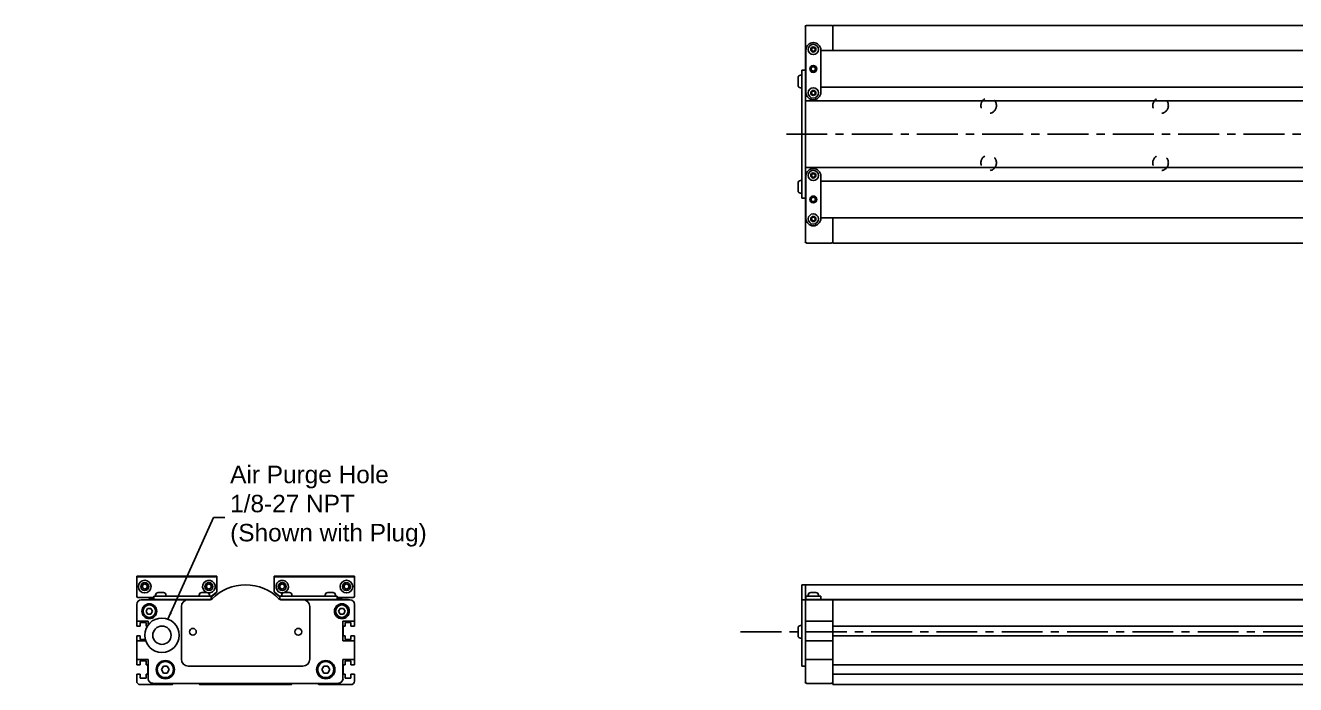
# Model space of a CAD drawing. Extents: x -4.5 to 45.4, y 2.1 to 24.3.
# Drawn here: x -4.49 to 17.33, y 12.93 to 24.26 of the extents above; entities that cross this region are included whole.
import ezdxf

# ---------------------------------------------------------------- set-up
doc = ezdxf.new("R2010")
doc.units = 0
doc.header["$LTSCALE"] = 1.87
doc.header["$MEASUREMENT"] = 0
doc.linetypes.add('CENTER', pattern=[0.6, 0.375, -0.075, 0.075, -0.075])
doc.linetypes.add('HIDDEN', pattern=[0.2, 0.1, -0.1])
doc.layers.get('0').update_dxf_attribs({"linetype": 'CONTINUOUS'})
doc.dimstyles.get("Standard").update_dxf_attribs({"dimtxt": 0.18, "dimasz": 0.18, "dimexe": 0.18, "dimexo": 0.0625, "dimgap": 0.09, "dimtad": 0, "dimtih": 1, "dimtoh": 1, "dimdec": 4, "dimzin": 0, "dimtxsty": 'STANDARD', "dimcen": 0.09, "dimazin": 3, "dimtfac": 1, "dimtdec": 4, "dimtofl": 0, "dimtmove": 0, "dimatfit": 3, "dimtolj": 1, "dimtzin": 0})

msp = doc.modelspace()

# ---------------------------------------------------------------- linework, layer by layer
for p, q in [((8.904, 20.538), (8.904, 24.238)), ((8.923, 24.258), (9.356, 24.258)), ((9.376, 23.825), (9.376, 24.258)), ((9.376, 24.258), (34.415, 24.258)), ((8.914, 23.835), (8.914, 23.107)), ((9.024, 23.874), (9.007, 23.845)), ((9.007, 23.845), (9.024, 23.815)), ((9.059, 23.874), (9.024, 23.874)), ((9.024, 23.815), (9.059, 23.815)), ((9.042, 23.963), (9.041, 23.963)), ((9.076, 23.845), (9.059, 23.874)), ((9.059, 23.815), (9.076, 23.845)), ((9.169, 23.107), (9.169, 23.835)), ((18.529, 23.825), (9.169, 23.825)), ((8.904, 23.705), (8.914, 23.71)), ((8.78, 23.363), (8.78, 23.225)), ((8.821, 23.402), (8.845, 23.402)), ((8.845, 21.286), (8.845, 23.49)), ((8.845, 23.49), (8.904, 23.49)), ((8.821, 23.185), (8.845, 23.185)), ((8.914, 23.311), (8.904, 23.316)), ((8.908, 23.313), (8.904, 23.313)), ((8.914, 23.195), (8.904, 23.195)), ((18.529, 23.195), (9.169, 23.195)), ((8.904, 22.961), (18.464, 22.961)), ((9.024, 23.126), (9.007, 23.097)), ((9.007, 23.097), (9.024, 23.067)), ((9.059, 23.126), (9.024, 23.126)), ((9.024, 23.067), (9.059, 23.067)), ((9.041, 22.979), (9.042, 22.979)), ((9.076, 23.097), (9.059, 23.126)), ((9.059, 23.067), (9.076, 23.097)), ((8.904, 21.815), (18.464, 21.815)), ((8.914, 21.67), (8.914, 20.941)), ((9.024, 21.709), (9.007, 21.679)), ((9.007, 21.679), (9.024, 21.65)), ((9.059, 21.709), (9.024, 21.709)), ((9.024, 21.65), (9.059, 21.65)), ((9.042, 21.798), (9.041, 21.798)), ((9.076, 21.679), (9.059, 21.709)), ((9.059, 21.65), (9.076, 21.679)), ((9.169, 20.941), (9.169, 21.67)), ((8.78, 21.551), (8.78, 21.414)), ((8.821, 21.591), (8.845, 21.591)), ((8.914, 21.581), (8.904, 21.581)), ((8.904, 21.461), (8.914, 21.466)), ((8.908, 21.463), (8.904, 21.463)), ((18.529, 21.581), (9.169, 21.581)), ((8.821, 21.374), (8.845, 21.374)), ((8.904, 21.286), (8.845, 21.286)), ((8.914, 21.066), (8.904, 21.071)), ((9.024, 20.961), (9.007, 20.931)), ((9.059, 20.961), (9.024, 20.961)), ((9.076, 20.931), (9.059, 20.961)), ((18.529, 20.951), (9.169, 20.951)), ((9.376, 20.518), (9.376, 20.951)), ((9.007, 20.931), (9.024, 20.902)), ((9.024, 20.902), (9.059, 20.902)), ((9.041, 20.813), (9.042, 20.813)), ((9.059, 20.902), (9.076, 20.931)), ((8.923, 20.518), (9.356, 20.518)), ((9.376, 20.518), (34.415, 20.518)), ((-2.582, 14.791), (-1.204, 14.791)), ((-2.582, 14.446), (-2.582, 14.791)), ((-2.562, 14.781), (-1.224, 14.781)), ((-2.483, 14.636), (-2.444, 14.659)), ((-2.483, 14.591), (-2.483, 14.636)), ((-2.444, 14.659), (-2.405, 14.636)), ((-2.405, 14.636), (-2.405, 14.591)), ((-1.381, 14.636), (-1.342, 14.659)), ((-1.381, 14.591), (-1.381, 14.636)), ((-1.342, 14.659), (-1.302, 14.636)), ((-1.302, 14.636), (-1.302, 14.591)), ((-1.204, 14.791), (-1.204, 14.534)), ((-0.22, 14.791), (1.158, 14.791)), ((-0.22, 14.534), (-0.22, 14.791)), ((-0.2, 14.781), (1.139, 14.781)), ((-0.121, 14.636), (-0.082, 14.659)), ((-0.121, 14.591), (-0.121, 14.636)), ((-0.082, 14.659), (-0.042, 14.636)), ((-0.042, 14.636), (-0.042, 14.591)), ((0.981, 14.636), (1.021, 14.659)), ((0.981, 14.591), (0.981, 14.636)), ((1.021, 14.659), (1.06, 14.636)), ((1.06, 14.636), (1.06, 14.591)), ((1.158, 14.791), (1.158, 14.446)), ((8.845, 13.245), (8.845, 14.643)), ((8.845, 14.643), (18.464, 14.643)), ((8.904, 14.375), (8.904, 14.643)), ((-2.287, 14.426), (-2.562, 14.426)), ((-2.444, 14.568), (-2.483, 14.591)), ((-2.405, 14.591), (-2.444, 14.568)), ((-2.385, 14.426), (-2.385, 14.417)), ((-2.37, 14.417), (-2.385, 14.417)), ((-2.37, 14.426), (-2.37, 14.412)), ((-2.287, 14.412), (-2.37, 14.412)), ((-1.302, 14.451), (-2.287, 14.451)), ((-2.287, 14.451), (-2.287, 14.392)), ((-2.257, 14.467), (-2.257, 14.451)), ((-2.123, 14.51), (-2.214, 14.51)), ((-2.08, 14.467), (-2.08, 14.451)), ((-1.509, 14.467), (-1.509, 14.451)), ((-1.375, 14.51), (-1.466, 14.51)), ((-1.342, 14.568), (-1.381, 14.591)), ((-1.302, 14.591), (-1.342, 14.568)), ((-1.332, 14.467), (-1.332, 14.451)), ((-1.211, 14.519), (-1.302, 14.442)), ((-1.302, 14.451), (-1.302, 14.393)), ((-1.297, 14.412), (-1.302, 14.412)), ((-1.3, 14.444), (-1.3, 14.412)), ((-1.298, 14.436), (-1.218, 14.503)), ((-1.297, 14.412), (-1.297, 14.436)), ((-0.121, 14.442), (-0.213, 14.519)), ((-0.206, 14.503), (-0.126, 14.437)), ((-0.126, 14.446), (-0.126, 14.412)), ((-0.126, 14.412), (-0.121, 14.412)), ((-0.082, 14.568), (-0.121, 14.591)), ((0.863, 14.451), (-0.121, 14.451)), ((-0.121, 14.451), (-0.121, 14.393)), ((-0.092, 14.467), (-0.092, 14.451)), ((-0.042, 14.591), (-0.082, 14.568)), ((0.042, 14.51), (-0.048, 14.51)), ((0.085, 14.467), (0.085, 14.451)), ((0.656, 14.467), (0.656, 14.451)), ((0.79, 14.51), (0.7, 14.51)), ((0.834, 14.467), (0.834, 14.451)), ((0.863, 14.451), (0.863, 14.392)), ((1.139, 14.426), (0.863, 14.426)), ((0.947, 14.412), (0.863, 14.412)), ((0.944, 14.426), (0.944, 14.412)), ((0.947, 14.412), (0.947, 14.418)), ((0.961, 14.419), (0.961, 14.417)), ((1.021, 14.568), (0.981, 14.591)), ((1.06, 14.591), (1.021, 14.568)), ((1.054, 14.423), (1.045, 14.422)), ((8.914, 14.451), (8.914, 14.392)), ((8.914, 14.451), (9.169, 14.451)), ((8.953, 14.467), (8.953, 14.451)), ((8.996, 14.51), (9.087, 14.51)), ((9.13, 14.467), (9.13, 14.451)), ((9.169, 14.451), (9.169, 14.392)), ((-2.582, 14.308), (-2.582, 13.933)), ((-2.503, 14.387), (-1.318, 14.387)), ((-2.422, 14.19), (-2.394, 14.239)), ((-2.394, 14.141), (-2.422, 14.19)), ((-2.394, 14.239), (-2.337, 14.239)), ((-2.337, 14.239), (-2.308, 14.19)), ((-2.308, 14.19), (-2.337, 14.141)), ((-1.304, 14.392), (-2.287, 14.392)), ((-2.218, 14.392), (-2.218, 14.387)), ((-2.119, 14.392), (-2.119, 14.387)), ((-2.028, 14.387), (-2.028, 14.392)), ((-1.639, 14.387), (-1.639, 14.392)), ((-1.519, 14.387), (-1.519, 14.392)), ((-1.47, 14.392), (-1.47, 14.387)), ((-1.371, 14.392), (-1.371, 14.387)), ((0.863, 14.392), (-0.12, 14.392)), ((-0.105, 14.387), (1.08, 14.387)), ((-0.052, 14.392), (-0.052, 14.387)), ((0.046, 14.392), (0.046, 14.387)), ((0.095, 14.387), (0.095, 14.392)), ((0.216, 14.387), (0.216, 14.392)), ((0.605, 14.387), (0.605, 14.392)), ((0.696, 14.392), (0.696, 14.387)), ((0.794, 14.392), (0.794, 14.387)), ((0.885, 14.19), (0.913, 14.239)), ((0.913, 14.141), (0.885, 14.19)), ((0.913, 14.239), (0.97, 14.239)), ((0.97, 14.239), (0.999, 14.19)), ((0.999, 14.19), (0.97, 14.141)), ((1.158, 14.308), (1.158, 13.933)), ((8.845, 14.387), (35.379, 14.387)), ((8.904, 14.392), (18.897, 14.392)), ((8.904, 14.367), (8.904, 12.97)), ((8.992, 14.392), (8.992, 14.387)), ((9.091, 14.392), (9.091, 14.387)), ((9.14, 14.387), (9.14, 14.392)), ((9.376, 12.928), (9.376, 14.387)), ((-2.582, 14.021), (-2.385, 14.021)), ((-2.337, 14.141), (-2.394, 14.141)), ((-2.385, 14.021), (-2.385, 13.954)), ((0.97, 14.141), (0.913, 14.141)), ((0.961, 14.021), (0.961, 13.678)), ((0.961, 14.021), (1.158, 14.021)), ((9.376, 14.021), (8.904, 14.021)), ((-2.582, 13.27), (-2.582, 13.768)), ((1.158, 13.768), (1.158, 13.27)), ((8.78, 13.767), (8.78, 13.905)), ((8.821, 13.944), (8.845, 13.944)), ((9.376, 13.932), (34.415, 13.932)), ((34.415, 13.767), (9.376, 13.767)), ((-2.582, 13.678), (-2.427, 13.678)), ((0.961, 13.678), (1.158, 13.678)), ((8.821, 13.728), (8.845, 13.728)), ((9.376, 13.678), (8.904, 13.678)), ((-2.582, 13.359), (-2.385, 13.359)), ((-2.385, 13.359), (-2.385, 13.029)), ((0.961, 13.359), (1.158, 13.359)), ((0.961, 13.359), (0.961, 13.029)), ((9.376, 13.359), (8.904, 13.359)), ((-2.582, 12.987), (-2.582, 13.105)), ((-2.582, 13.105), (-2.582, 12.987)), ((-2.158, 13.186), (-2.124, 13.245)), ((-2.124, 13.127), (-2.158, 13.186)), ((-2.124, 13.245), (-2.056, 13.245)), ((-2.056, 13.127), (-2.124, 13.127)), ((-2.056, 13.245), (-2.022, 13.186)), ((-2.022, 13.186), (-2.056, 13.127)), ((0.598, 13.186), (0.632, 13.245)), ((0.632, 13.127), (0.598, 13.186)), ((0.632, 13.245), (0.7, 13.245)), ((0.7, 13.127), (0.632, 13.127)), ((0.7, 13.245), (0.734, 13.186)), ((0.734, 13.186), (0.7, 13.127)), ((1.158, 13.105), (1.158, 12.987)), ((8.845, 13.245), (8.904, 13.245)), ((9.376, 13.271), (34.415, 13.271)), ((34.415, 13.105), (9.376, 13.105)), ((-2.582, 12.987), (-2.582, 13.002)), ((-2.582, 12.987), (-2.582, 13.002)), ((-1.98, 12.928), (-2.523, 12.928)), ((0.883, 12.95), (-2.306, 12.95)), ((-1.966, 12.934), (-1.95, 12.95)), ((-1.521, 12.95), (-1.505, 12.934)), ((0.067, 12.928), (-1.491, 12.928)), ((0.081, 12.934), (0.097, 12.95)), ((0.526, 12.95), (0.542, 12.934)), ((1.099, 12.928), (0.556, 12.928)), ((1.158, 12.987), (1.158, 13.002)), ((8.923, 12.95), (9.356, 12.95)), ((9.376, 12.928), (34.415, 12.928))]:
    msp.add_line(p, q)
at = {"color": 2, "linetype": 'CENTER'}
for p, q in [((8.578, 22.388), (36.32, 22.388)), ((7.791, 13.836), (37.707, 13.836))]:
    msp.add_line(p, q, dxfattribs=at)
at = {"color": 7, "linetype": 'CONTINUOUS'}
for p, q in [((-1.814, 14.269), (-1.814, 13.363)), ((0.391, 13.363), (0.391, 14.269)), ((-2.523, 13.933), (-2.523, 13.998)), ((-2.523, 13.998), (-2.42, 13.998)), ((-2.42, 13.998), (-2.42, 13.933)), ((1.099, 13.998), (0.997, 13.998)), ((0.997, 13.998), (0.997, 13.933)), ((1.099, 13.933), (1.099, 13.998)), ((-2.582, 13.933), (-2.523, 13.933)), ((-2.582, 13.768), (-2.523, 13.768)), ((-2.523, 13.703), (-2.523, 13.768)), ((-2.42, 13.933), (-2.399, 13.933)), ((0.997, 13.933), (0.965, 13.933)), ((0.965, 13.933), (0.965, 13.768)), ((0.965, 13.768), (0.997, 13.768)), ((0.997, 13.768), (0.997, 13.703)), ((1.158, 13.933), (1.099, 13.933)), ((1.099, 13.703), (1.099, 13.768)), ((1.158, 13.768), (1.099, 13.768)), ((-2.435, 13.703), (-2.523, 13.703)), ((0.997, 13.703), (1.099, 13.703)), ((-2.523, 13.27), (-2.523, 13.335)), ((-2.523, 13.335), (-2.42, 13.335)), ((-2.42, 13.335), (-2.42, 13.27)), ((1.099, 13.335), (0.997, 13.335)), ((0.997, 13.335), (0.997, 13.27)), ((1.099, 13.27), (1.099, 13.335)), ((-2.582, 13.27), (-2.523, 13.27)), ((-2.582, 13.105), (-2.523, 13.105)), ((-2.523, 13.04), (-2.523, 13.105)), ((-2.42, 13.27), (-2.389, 13.27)), ((-2.389, 13.105), (-2.42, 13.105)), ((-2.42, 13.105), (-2.42, 13.04)), ((-2.389, 13.27), (-2.389, 13.105)), ((-1.696, 13.245), (0.272, 13.245)), ((0.965, 13.27), (0.965, 13.105)), ((0.997, 13.27), (0.965, 13.27)), ((0.965, 13.105), (0.997, 13.105)), ((0.997, 13.105), (0.997, 13.04)), ((1.158, 13.27), (1.099, 13.27)), ((1.099, 13.04), (1.099, 13.105)), ((1.158, 13.105), (1.099, 13.105)), ((-2.42, 13.04), (-2.523, 13.04)), ((0.997, 13.04), (1.099, 13.04))]:
    msp.add_line(p, q, dxfattribs=at)
for points in [[(1.03, 14.426), (1.03, 14.426), (1.027, 14.425), (1.022, 14.424), (1.015, 14.423), (1.006, 14.422), (0.995, 14.421), (0.982, 14.42), (0.968, 14.419), (0.954, 14.418), (0.944, 14.418)], [(1.045, 14.422), (1.034, 14.421), (1.022, 14.42), (1.008, 14.419), (0.993, 14.418), (0.977, 14.417), (0.961, 14.417)], [(1.07, 14.426), (1.069, 14.426), (1.066, 14.425), (1.061, 14.424), (1.054, 14.423)]]:
    msp.add_lwpolyline(points)
for centre, radius in [((9.041, 23.845), 0.0886), ((9.041, 23.845), 0.0443), ((9.041, 23.51), 0.0591), ((9.041, 23.51), 0.0492), ((9.041, 23.51), 0.0374), ((9.041, 23.097), 0.0886), ((9.041, 23.097), 0.0443), ((9.041, 21.679), 0.0886), ((9.041, 21.679), 0.0443), ((9.041, 21.266), 0.0591), ((9.041, 21.266), 0.0492), ((9.041, 21.266), 0.0374), ((9.041, 20.931), 0.0886), ((9.041, 20.931), 0.0443), ((-2.444, 14.613), 0.108), ((-2.444, 14.613), 0.0689), ((-1.342, 14.613), 0.0689), ((-0.082, 14.613), 0.0689), ((1.021, 14.613), 0.108), ((1.021, 14.613), 0.0689), ((-2.365, 14.19), 0.128), ((-2.365, 14.19), 0.108), ((0.942, 14.19), 0.128), ((0.942, 14.19), 0.108), ((-2.09, 13.186), 0.157), ((-2.09, 13.186), 0.138), ((0.666, 13.186), 0.157), ((0.666, 13.186), 0.138)]:
    msp.add_circle(centre, radius)
at = {"color": 4, "linetype": 'HIDDEN'}
for centre in [(12.053, 22.88), (15.006, 22.88), (12.053, 21.896), (15.006, 21.896)]:
    msp.add_circle(centre, 0.134, dxfattribs=at)
at = {"color": 7, "linetype": 'CONTINUOUS'}
for centre, radius in [((-2.149, 13.777), 0.295), ((-2.149, 13.777), 0.157), ((-1.617, 13.836), 0.0591), ((0.194, 13.836), 0.0591)]:
    msp.add_circle(centre, radius, dxfattribs=at)
for centre, radius, start, end in [((8.923, 24.238), 0.0197, 90, 180), ((9.356, 24.238), 0.0197, 22.5, 90), ((9.041, 23.835), 0.128, 90, 180), ((9.042, 23.835), 0.128, 0, 90), ((8.821, 23.36), 0.0414, 90, 177.2056), ((8.821, 23.227), 0.0414, 182.7944, 270), ((9.041, 23.107), 0.128, 180, 270), ((9.042, 23.107), 0.128, 270, 0), ((9.041, 21.67), 0.128, 90, 180), ((9.042, 21.67), 0.128, 0, 90), ((8.821, 21.549), 0.0414, 90, 177.2056), ((8.821, 21.416), 0.0414, 182.7944, 270), ((9.041, 20.941), 0.128, 180, 270), ((9.042, 20.941), 0.128, 270, 0), ((8.923, 20.538), 0.0197, 180, 270), ((9.356, 20.538), 0.0197, 270, 337.5), ((-2.562, 14.761), 0.0197, 90, 180), ((-1.342, 14.613), 0.108, 260.818, 252.033), ((-0.712, 13.836), 0.807, 44.2407, 135.7593), ((-1.224, 14.761), 0.0197, 0, 90), ((-0.2, 14.761), 0.0197, 90, 180), ((-0.082, 14.613), 0.108, 287.967, 279.182), ((1.139, 14.761), 0.0197, 0, 90), ((-2.562, 14.446), 0.0197, 180, 270), ((-2.214, 14.467), 0.0433, 90, 180), ((-2.123, 14.467), 0.0433, 0, 90), ((-1.466, 14.467), 0.0433, 90, 180), ((-1.375, 14.467), 0.0433, 0, 90), ((-1.326, 14.446), 0.0591, 270, 315.1572), ((-1.324, 14.466), 0.0394, 306.5672, 310), ((-1.243, 14.533), 0.0394, 310, 0), ((-1.224, 14.534), 0.0197, 310, 0), ((-0.2, 14.534), 0.0197, 180, 230), ((-0.18, 14.533), 0.0394, 180, 230), ((-0.097, 14.446), 0.0591, 224.8428, 270), ((-0.048, 14.467), 0.0433, 90, 180), ((0.042, 14.467), 0.0433, 0, 90), ((0.7, 14.467), 0.0433, 90, 180), ((0.79, 14.467), 0.0433, 0, 90), ((1.139, 14.446), 0.0197, 270, 0), ((8.996, 14.467), 0.0433, 90, 180), ((9.087, 14.467), 0.0433, 0, 90), ((-2.503, 14.308), 0.0787, 90, 180), ((-1.318, 14.426), 0.0394, 270, 315.7593), ((-0.105, 14.426), 0.0394, 224.2407, 270), ((1.08, 14.308), 0.0787, 0, 90), ((1.099, 14.315), 0.0591, 0, 43.6893), ((1.099, 14.315), 0.0591, 0, 43.6893), ((8.923, 14.367), 0.0197, 90, 180), ((9.356, 14.367), 0.0197, 22.5, 90), ((8.821, 13.903), 0.0414, 90, 177.2056), ((8.821, 13.769), 0.0414, 182.7944, 270), ((-2.523, 12.987), 0.0591, 180, 270), ((-2.306, 13.029), 0.0787, 180, 270), ((-1.98, 12.948), 0.0197, 270, 315), ((-1.491, 12.948), 0.0197, 225, 270), ((0.067, 12.948), 0.0197, 270, 315), ((0.556, 12.948), 0.0197, 225, 270), ((0.883, 13.029), 0.0787, 270, 0), ((1.099, 12.987), 0.0591, 270, 0), ((8.923, 12.97), 0.0197, 180, 270), ((9.356, 12.97), 0.0197, 270, 0)]:
    msp.add_arc(centre, radius, start, end)
for centre, start, end in [((-1.696, 14.269), 90, 180), ((0.272, 14.269), 0, 90), ((-1.696, 13.363), 180, 270), ((0.272, 13.363), 270, 0)]:
    msp.add_arc(centre, 0.118, start, end, dxfattribs=at)

# ---------------------------------------------------------------- texts
at = {"insert": (-0.977, 15.995), "char_height": 0.3, "attachment_point": 4}
msp.add_mtext('{\\fArial|b0|i0|c0|p34;Air Purge Hole\\P1/8-27 NPT\\P(Shown with Plug)}', dxfattribs=at)

# ---------------------------------------------------------------- leaders
at = {"annotation_type": 0, "has_hookline": 1, "hookline_direction": 1, "text_width": 3.337}
msp.add_leader([(-2.045, 14.053), (-1.265, 15.803), (-1.067, 15.803)], dimstyle='STANDARD', override={"dimtxt": 0.384208, "dimasz": 0.125, "dimexe": 0.612, "dimexo": 0.2125, "dimgap": 0.09, "dimtad": 0, "dimtxsty": 'STANDARD', "dimcen": 0.306, "dimtmove": 0}, dxfattribs=at)

doc.saveas('drawing.dxf')
